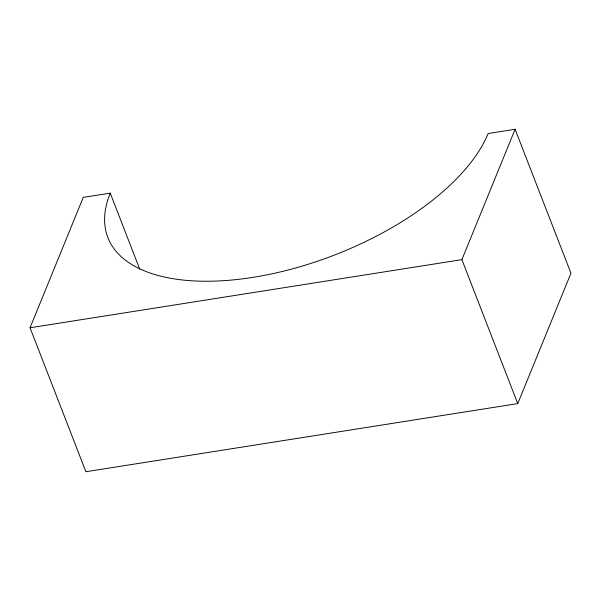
<?xml version="1.0" encoding="UTF-8"?>
<svg xmlns="http://www.w3.org/2000/svg" width="601" height="601" viewBox="0 0 601 601"><rect width="100%" height="100%" fill="white"/><g stroke="black" fill="none" stroke-linecap="round" stroke-linejoin="round"><path stroke-width="0.9" d="M30.05 327.77L83.254 197.398L110.246 193.146A205.204 98.271 -21.2 0 0 252.623 277.414A205.204 98.271 -21.2 0 0 488.117 133.527L515.102 129.268L570.95 273.23L517.746 403.602L85.898 471.732L30.05 327.77L461.899 259.64L515.102 129.268M461.899 259.64L517.746 403.602M110.246 193.146L139.755 269.21"/></g></svg>
